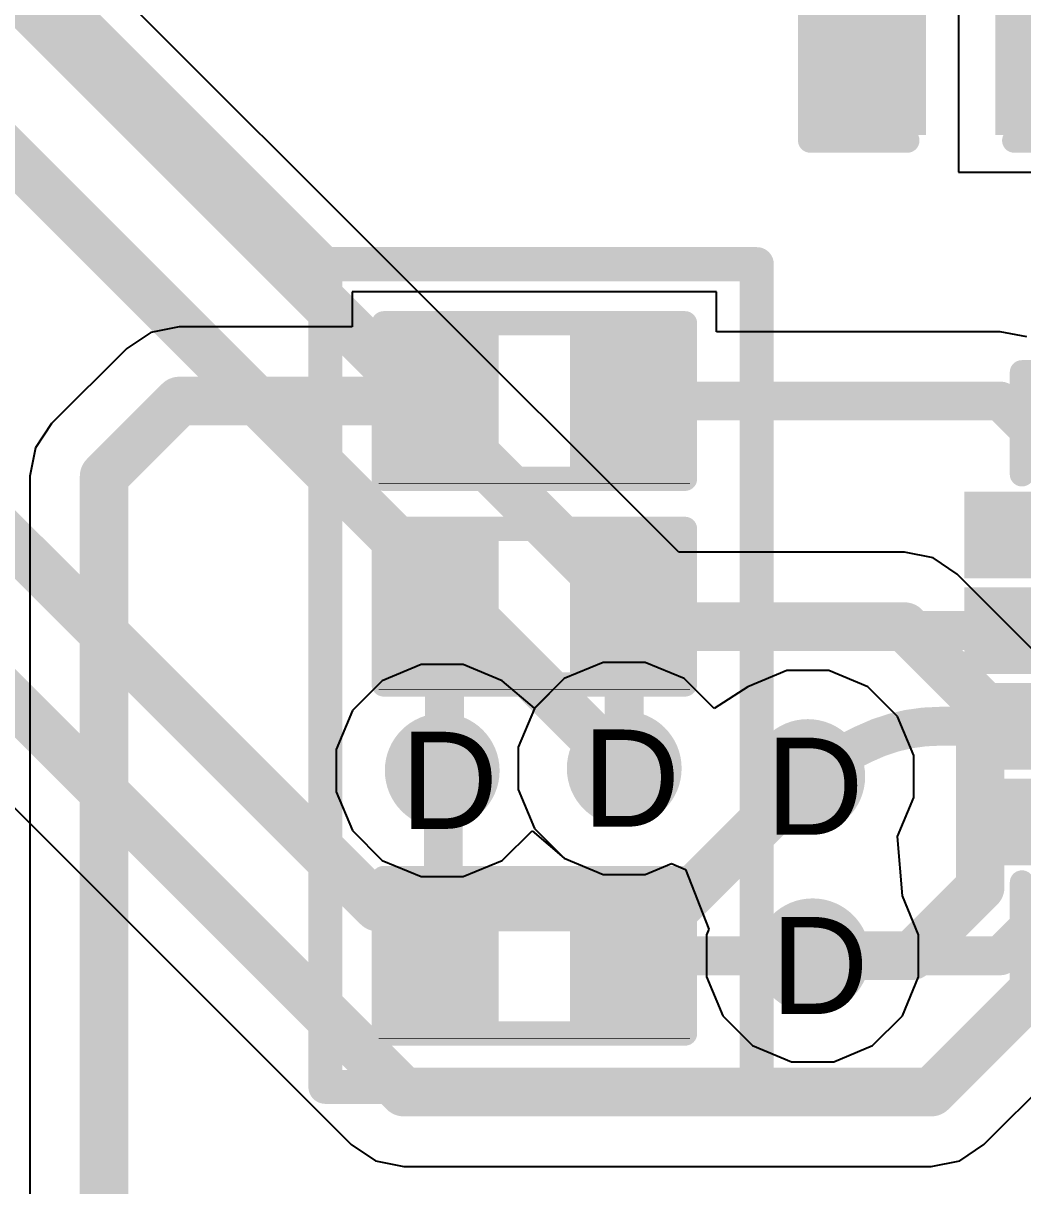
# Model space of a CAD drawing. Header units: inches. Extents: x -11 to 5428, y 0 to 5423.
# Drawn here: x 105.26 to 110.48, y 20.82 to 26.9 of the extents above; entities that cross this region are included whole.
import ezdxf

# ---------------------------------------------------------------- set-up
doc = ezdxf.new("R2010")
doc.units = ezdxf.units.IN
for name, color, linetype in [('Bottom Layer', 5, 'Continuous'), ('Drill Drawing', 1, 'Continuous'), ('GND', 16, 'Continuous'), ('PWR', 76, 'Continuous'), ('Top Layer', 1, 'Continuous'), ('Top Overlay', 2, 'Continuous'), ('Top Paste', 8, 'Continuous'), ('Top Solder', 216, 'Continuous'), ('Via Holes', 16, 'Continuous')]:
    doc.layers.add(name, color=color, linetype=linetype)
doc.styles.add('Arial', font='', dxfattribs={"height": 0.2})
doc.styles.get('Arial').set_extended_font_data('Arial')

# ---------------------------------------------------------------- blocks, each defined once
blk = doc.blocks.new('16_QFN__3_3___545')
at = {"layer": 'Top Layer'}
for points in [[(-0.875, 1.8), (-0.625, 1.8), (-0.625, 1.1), (-0.875, 1.1)], [(-0.375, 1.8), (-0.125, 1.8), (-0.125, 1.1), (-0.375, 1.1)], [(0.125, 1.8), (0.375, 1.8), (0.375, 1.1), (0.125, 1.1)], [(0.625, 1.8), (0.875, 1.8), (0.875, 1.1), (0.625, 1.1)], [(-1.1, 0.875), (-1.1, 0.625), (-1.8, 0.625), (-1.8, 0.875)], [(1.8, 0.875), (1.8, 0.625), (1.1, 0.625), (1.1, 0.875)], [(-0.85, 0.85), (0.85, 0.85), (0.85, -0.85), (-0.85, -0.85)], [(-1.1, 0.375), (-1.1, 0.125), (-1.8, 0.125), (-1.8, 0.375)], [(1.8, 0.375), (1.8, 0.125), (1.1, 0.125), (1.1, 0.375)], [(-1.1, -0.125), (-1.1, -0.375), (-1.8, -0.375), (-1.8, -0.125)], [(1.8, -0.125), (1.8, -0.375), (1.1, -0.375), (1.1, -0.125)], [(-1.1, -0.625), (-1.1, -0.875), (-1.8, -0.875), (-1.8, -0.625)], [(1.8, -0.625), (1.8, -0.875), (1.1, -0.875), (1.1, -0.625)], [(-0.875, -1.1), (-0.625, -1.1), (-0.625, -1.8), (-0.875, -1.8)], [(-0.375, -1.1), (-0.125, -1.1), (-0.125, -1.8), (-0.375, -1.8)], [(0.125, -1.1), (0.375, -1.1), (0.375, -1.8), (0.125, -1.8)], [(0.625, -1.1), (0.875, -1.1), (0.875, -1.8), (0.625, -1.8)]]:
    blk.add_hatch(color=1, dxfattribs=at).paths.add_polyline_path(points)
at = {"layer": 'Top Paste'}
for points in [[(-0.875, 1.8), (-0.625, 1.8), (-0.625, 1.1), (-0.875, 1.1)], [(-0.375, 1.8), (-0.125, 1.8), (-0.125, 1.1), (-0.375, 1.1)], [(0.125, 1.8), (0.375, 1.8), (0.375, 1.1), (0.125, 1.1)], [(0.625, 1.8), (0.875, 1.8), (0.875, 1.1), (0.625, 1.1)], [(-1.1, 0.875), (-1.1, 0.625), (-1.8, 0.625), (-1.8, 0.875)], [(1.8, 0.875), (1.8, 0.625), (1.1, 0.625), (1.1, 0.875)], [(-0.85, 0.85), (0.85, 0.85), (0.85, -0.85), (-0.85, -0.85)], [(-1.1, 0.375), (-1.1, 0.125), (-1.8, 0.125), (-1.8, 0.375)], [(1.8, 0.375), (1.8, 0.125), (1.1, 0.125), (1.1, 0.375)], [(-1.1, -0.125), (-1.1, -0.375), (-1.8, -0.375), (-1.8, -0.125)], [(1.8, -0.125), (1.8, -0.375), (1.1, -0.375), (1.1, -0.125)], [(-1.1, -0.625), (-1.1, -0.875), (-1.8, -0.875), (-1.8, -0.625)], [(1.8, -0.625), (1.8, -0.875), (1.1, -0.875), (1.1, -0.625)], [(-0.875, -1.1), (-0.625, -1.1), (-0.625, -1.8), (-0.875, -1.8)], [(-0.375, -1.1), (-0.125, -1.1), (-0.125, -1.8), (-0.375, -1.8)], [(0.125, -1.1), (0.375, -1.1), (0.375, -1.8), (0.125, -1.8)], [(0.625, -1.1), (0.875, -1.1), (0.875, -1.8), (0.625, -1.8)]]:
    blk.add_hatch(color=8, dxfattribs=at).paths.add_polyline_path(points)
at = {"layer": 'Top Solder'}
for points in [[(-0.9766, 1.9016), (-0.5234, 1.9016), (-0.5234, 0.9984), (-0.9766, 0.9984)], [(-0.4766, 1.9016), (-0.0234, 1.9016), (-0.0234, 0.9984), (-0.4766, 0.9984)], [(0.0234, 1.9016), (0.4766, 1.9016), (0.4766, 0.9984), (0.0234, 0.9984)], [(0.5234, 1.9016), (0.9766, 1.9016), (0.9766, 0.9984), (0.5234, 0.9984)], [(-0.9984, 0.9766), (-0.9984, 0.5234), (-1.9016, 0.5234), (-1.9016, 0.9766)], [(1.9016, 0.9766), (1.9016, 0.5234), (0.9984, 0.5234), (0.9984, 0.9766)], [(-0.9516, 0.9516), (0.9516, 0.9516), (0.9516, -0.9516), (-0.9516, -0.9516)], [(-0.9984, 0.4766), (-0.9984, 0.0234), (-1.9016, 0.0234), (-1.9016, 0.4766)], [(1.9016, 0.4766), (1.9016, 0.0234), (0.9984, 0.0234), (0.9984, 0.4766)], [(-0.9984, -0.0234), (-0.9984, -0.4766), (-1.9016, -0.4766), (-1.9016, -0.0234)], [(1.9016, -0.0234), (1.9016, -0.4766), (0.9984, -0.4766), (0.9984, -0.0234)], [(-0.9984, -0.5234), (-0.9984, -0.9766), (-1.9016, -0.9766), (-1.9016, -0.5234)], [(1.9016, -0.5234), (1.9016, -0.9766), (0.9984, -0.9766), (0.9984, -0.5234)], [(-0.9766, -0.9984), (-0.5234, -0.9984), (-0.5234, -1.9016), (-0.9766, -1.9016)], [(-0.4766, -0.9984), (-0.0234, -0.9984), (-0.0234, -1.9016), (-0.4766, -1.9016)], [(0.0234, -0.9984), (0.4766, -0.9984), (0.4766, -1.9016), (0.0234, -1.9016)], [(0.5234, -0.9984), (0.9766, -0.9984), (0.9766, -1.9016), (0.5234, -1.9016)]]:
    blk.add_hatch(color=216, dxfattribs=at).paths.add_polyline_path(points)
at = {"layer": 'Top Overlay'}
for points in [[(-1.6002, 1.0668, 0.127, 0.127, 0), (-1.6002, 1.6002, 0.127, 0.127, 0)], [(-1.0668, 1.6002, 0.127, 0.127, 0), (-1.6002, 1.6002, 0.127, 0.127, 0)], [(1.6002, 1.6002, 0.127, 0.127, 0), (1.0668, 1.6002, 0.127, 0.127, 0)], [(1.6002, 1.0668, 0.127, 0.127, 0), (1.6002, 1.6002, 0.127, 0.127, 0)], [(-1.9558, 0.762, 0.127, 0.127, 0), (-2.0828, 0.889, 0.127, 0.127, 0)], [(-2.0828, 0.635, 0.127, 0.127, 0), (-2.0828, 0.889, 0.127, 0.127, 0)], [(-2.0828, 0.635, 0.127, 0.127, 0), (-1.9558, 0.762, 0.127, 0.127, 0)], [(-1.6002, -1.6002, 0.127, 0.127, 0), (-1.6002, -1.0668, 0.127, 0.127, 0)], [(1.6002, -1.6002, 0.127, 0.127, 0), (1.6002, -1.0668, 0.127, 0.127, 0)], [(-1.0668, -1.6002, 0.127, 0.127, 0), (-1.6002, -1.6002, 0.127, 0.127, 0)], [(1.6002, -1.6002, 0.127, 0.127, 0), (1.0668, -1.6002, 0.127, 0.127, 0)]]:
    blk.add_lwpolyline(points, format="xyseb", dxfattribs=at)
for points in [[(-1.632, 1.6002, 0.0635, 0.0635, 1), (-1.5685, 1.6002, 0.0635, 0.0635, 1)], [(-1.632, 1.6002, 0.0635, 0.0635, 1), (-1.5685, 1.6002, 0.0635, 0.0635, 1)], [(-1.0986, 1.6002, 0.0635, 0.0635, 1), (-1.0351, 1.6002, 0.0635, 0.0635, 1)], [(1.035, 1.6002, 0.0635, 0.0635, 1), (1.0985, 1.6002, 0.0635, 0.0635, 1)], [(1.5684, 1.6002, 0.0635, 0.0635, 1), (1.6319, 1.6002, 0.0635, 0.0635, 1)], [(1.5684, 1.6002, 0.0635, 0.0635, 1), (1.6319, 1.6002, 0.0635, 0.0635, 1)], [(-1.632, 1.0668, 0.0635, 0.0635, 1), (-1.5685, 1.0668, 0.0635, 0.0635, 1)], [(1.5684, 1.0668, 0.0635, 0.0635, 1), (1.6319, 1.0668, 0.0635, 0.0635, 1)], [(-2.1146, 0.889, 0.0635, 0.0635, 1), (-2.0511, 0.889, 0.0635, 0.0635, 1)], [(-2.1146, 0.889, 0.0635, 0.0635, 1), (-2.0511, 0.889, 0.0635, 0.0635, 1)], [(-1.9876, 0.762, 0.0635, 0.0635, 1), (-1.9241, 0.762, 0.0635, 0.0635, 1)], [(-1.9876, 0.762, 0.0635, 0.0635, 1), (-1.9241, 0.762, 0.0635, 0.0635, 1)], [(-2.1146, 0.635, 0.0635, 0.0635, 1), (-2.0511, 0.635, 0.0635, 0.0635, 1)], [(-2.1146, 0.635, 0.0635, 0.0635, 1), (-2.0511, 0.635, 0.0635, 0.0635, 1)], [(-1.632, -1.0668, 0.0635, 0.0635, 1), (-1.5685, -1.0668, 0.0635, 0.0635, 1)], [(1.5684, -1.0668, 0.0635, 0.0635, 1), (1.6319, -1.0668, 0.0635, 0.0635, 1)], [(-1.632, -1.6002, 0.0635, 0.0635, 1), (-1.5685, -1.6002, 0.0635, 0.0635, 1)], [(-1.632, -1.6002, 0.0635, 0.0635, 1), (-1.5685, -1.6002, 0.0635, 0.0635, 1)], [(-1.0986, -1.6002, 0.0635, 0.0635, 1), (-1.0351, -1.6002, 0.0635, 0.0635, 1)], [(1.035, -1.6002, 0.0635, 0.0635, 1), (1.0985, -1.6002, 0.0635, 0.0635, 1)], [(1.5684, -1.6002, 0.0635, 0.0635, 1), (1.6319, -1.6002, 0.0635, 0.0635, 1)], [(1.5684, -1.6002, 0.0635, 0.0635, 1), (1.6319, -1.6002, 0.0635, 0.0635, 1)]]:
    blk.add_lwpolyline(points, format="xyseb", close=True, dxfattribs=at)
blk = doc.blocks.new('R___0402_551')
at = {"layer": 'Top Layer'}
for points in [[(-0.6985, -0.3175), (-0.6985, 0.3175), (-0.2413, 0.3175), (-0.2413, -0.3175)], [(0.2413, -0.3175), (0.2413, 0.3175), (0.6985, 0.3175), (0.6985, -0.3175)]]:
    blk.add_hatch(color=1, dxfattribs=at).paths.add_polyline_path(points)
at = {"layer": 'Top Paste'}
for points in [[(-0.6985, -0.3175), (-0.6985, 0.3175), (-0.2413, 0.3175), (-0.2413, -0.3175)], [(0.2413, -0.3175), (0.2413, 0.3175), (0.6985, 0.3175), (0.6985, -0.3175)]]:
    blk.add_hatch(color=8, dxfattribs=at).paths.add_polyline_path(points)
at = {"layer": 'Top Solder'}
for points in [[(-0.7535, -0.3725), (-0.7535, 0.3725), (-0.1863, 0.3725), (-0.1863, -0.3725)], [(0.1863, -0.3725), (0.1863, 0.3725), (0.7535, 0.3725), (0.7535, -0.3725)]]:
    blk.add_hatch(color=216, dxfattribs=at).paths.add_polyline_path(points)
at = {"layer": 'Top Overlay'}
for points in [[(-0.7874, -0.4064, 0.127, 0.127, 0), (-0.7874, 0.4064, 0.127, 0.127, 0)], [(-0.7874, 0.4064, 0.127, 0.127, 0), (0.7874, 0.4064, 0.127, 0.127, 0)], [(0.7874, -0.4064, 0.127, 0.127, 0), (0.7874, 0.4064, 0.127, 0.127, 0)], [(-0.7874, -0.4064, 0.127, 0.127, 0), (0.7874, -0.4064, 0.127, 0.127, 0)], [(-0.8128, -0.4318, 0.00323, 0.00323, 0), (0.8128, -0.4318, 0.00323, 0.00323, 0)]]:
    blk.add_lwpolyline(points, format="xyseb", dxfattribs=at)
for points in [[(-0.8191, 0.4064, 0.0635, 0.0635, 1), (-0.7556, 0.4064, 0.0635, 0.0635, 1)], [(-0.8191, 0.4064, 0.0635, 0.0635, 1), (-0.7556, 0.4064, 0.0635, 0.0635, 1)], [(0.7557, 0.4064, 0.0635, 0.0635, 1), (0.8192, 0.4064, 0.0635, 0.0635, 1)], [(0.7557, 0.4064, 0.0635, 0.0635, 1), (0.8192, 0.4064, 0.0635, 0.0635, 1)], [(-0.8191, -0.4064, 0.0635, 0.0635, 1), (-0.7556, -0.4064, 0.0635, 0.0635, 1)], [(-0.8191, -0.4064, 0.0635, 0.0635, 1), (-0.7556, -0.4064, 0.0635, 0.0635, 1)], [(0.7557, -0.4064, 0.0635, 0.0635, 1), (0.8192, -0.4064, 0.0635, 0.0635, 1)], [(0.7557, -0.4064, 0.0635, 0.0635, 1), (0.8192, -0.4064, 0.0635, 0.0635, 1)], [(-0.8136, -0.4318, 0.00161, 0.00161, 1), (-0.812, -0.4318, 0.00161, 0.00161, 1)], [(0.812, -0.4318, 0.00161, 0.00161, 1), (0.8136, -0.4318, 0.00161, 0.00161, 1)]]:
    blk.add_lwpolyline(points, format="xyseb", close=True, dxfattribs=at)
blk = doc.blocks.new('R___0402_552')
at = {"layer": 'Top Layer'}
for points in [[(-0.6985, -0.3175), (-0.6985, 0.3175), (-0.2413, 0.3175), (-0.2413, -0.3175)], [(0.2413, -0.3175), (0.2413, 0.3175), (0.6985, 0.3175), (0.6985, -0.3175)]]:
    blk.add_hatch(color=1, dxfattribs=at).paths.add_polyline_path(points)
at = {"layer": 'Top Paste'}
for points in [[(-0.6985, -0.3175), (-0.6985, 0.3175), (-0.2413, 0.3175), (-0.2413, -0.3175)], [(0.2413, -0.3175), (0.2413, 0.3175), (0.6985, 0.3175), (0.6985, -0.3175)]]:
    blk.add_hatch(color=8, dxfattribs=at).paths.add_polyline_path(points)
at = {"layer": 'Top Solder'}
for points in [[(-0.7535, -0.3725), (-0.7535, 0.3725), (-0.1863, 0.3725), (-0.1863, -0.3725)], [(0.1863, -0.3725), (0.1863, 0.3725), (0.7535, 0.3725), (0.7535, -0.3725)]]:
    blk.add_hatch(color=216, dxfattribs=at).paths.add_polyline_path(points)
at = {"layer": 'Top Overlay'}
for points in [[(-0.7874, -0.4064, 0.127, 0.127, 0), (-0.7874, 0.4064, 0.127, 0.127, 0)], [(-0.7874, 0.4064, 0.127, 0.127, 0), (0.7874, 0.4064, 0.127, 0.127, 0)], [(0.7874, -0.4064, 0.127, 0.127, 0), (0.7874, 0.4064, 0.127, 0.127, 0)], [(-0.7874, -0.4064, 0.127, 0.127, 0), (0.7874, -0.4064, 0.127, 0.127, 0)], [(-0.8128, -0.4318, 0.00323, 0.00323, 0), (0.8128, -0.4318, 0.00323, 0.00323, 0)]]:
    blk.add_lwpolyline(points, format="xyseb", dxfattribs=at)
for points in [[(-0.8191, 0.4064, 0.0635, 0.0635, 1), (-0.7556, 0.4064, 0.0635, 0.0635, 1)], [(-0.8191, 0.4064, 0.0635, 0.0635, 1), (-0.7556, 0.4064, 0.0635, 0.0635, 1)], [(0.7557, 0.4064, 0.0635, 0.0635, 1), (0.8192, 0.4064, 0.0635, 0.0635, 1)], [(0.7557, 0.4064, 0.0635, 0.0635, 1), (0.8192, 0.4064, 0.0635, 0.0635, 1)], [(-0.8191, -0.4064, 0.0635, 0.0635, 1), (-0.7556, -0.4064, 0.0635, 0.0635, 1)], [(-0.8191, -0.4064, 0.0635, 0.0635, 1), (-0.7556, -0.4064, 0.0635, 0.0635, 1)], [(0.7557, -0.4064, 0.0635, 0.0635, 1), (0.8192, -0.4064, 0.0635, 0.0635, 1)], [(0.7557, -0.4064, 0.0635, 0.0635, 1), (0.8192, -0.4064, 0.0635, 0.0635, 1)], [(-0.8136, -0.4318, 0.00161, 0.00161, 1), (-0.812, -0.4318, 0.00161, 0.00161, 1)], [(0.812, -0.4318, 0.00161, 0.00161, 1), (0.8136, -0.4318, 0.00161, 0.00161, 1)]]:
    blk.add_lwpolyline(points, format="xyseb", close=True, dxfattribs=at)
blk = doc.blocks.new('R___0402_553')
at = {"layer": 'Top Layer'}
for points in [[(-0.6985, -0.3175), (-0.6985, 0.3175), (-0.2413, 0.3175), (-0.2413, -0.3175)], [(0.2413, -0.3175), (0.2413, 0.3175), (0.6985, 0.3175), (0.6985, -0.3175)]]:
    blk.add_hatch(color=1, dxfattribs=at).paths.add_polyline_path(points)
at = {"layer": 'Top Paste'}
for points in [[(-0.6985, -0.3175), (-0.6985, 0.3175), (-0.2413, 0.3175), (-0.2413, -0.3175)], [(0.2413, -0.3175), (0.2413, 0.3175), (0.6985, 0.3175), (0.6985, -0.3175)]]:
    blk.add_hatch(color=8, dxfattribs=at).paths.add_polyline_path(points)
at = {"layer": 'Top Solder'}
for points in [[(-0.7535, -0.3725), (-0.7535, 0.3725), (-0.1863, 0.3725), (-0.1863, -0.3725)], [(0.1863, -0.3725), (0.1863, 0.3725), (0.7535, 0.3725), (0.7535, -0.3725)]]:
    blk.add_hatch(color=216, dxfattribs=at).paths.add_polyline_path(points)
at = {"layer": 'Top Overlay'}
for points in [[(-0.7874, -0.4064, 0.127, 0.127, 0), (-0.7874, 0.4064, 0.127, 0.127, 0)], [(-0.7874, 0.4064, 0.127, 0.127, 0), (0.7874, 0.4064, 0.127, 0.127, 0)], [(0.7874, -0.4064, 0.127, 0.127, 0), (0.7874, 0.4064, 0.127, 0.127, 0)], [(-0.7874, -0.4064, 0.127, 0.127, 0), (0.7874, -0.4064, 0.127, 0.127, 0)], [(-0.8128, -0.4318, 0.00323, 0.00323, 0), (0.8128, -0.4318, 0.00323, 0.00323, 0)]]:
    blk.add_lwpolyline(points, format="xyseb", dxfattribs=at)
for points in [[(-0.8191, 0.4064, 0.0635, 0.0635, 1), (-0.7556, 0.4064, 0.0635, 0.0635, 1)], [(-0.8191, 0.4064, 0.0635, 0.0635, 1), (-0.7556, 0.4064, 0.0635, 0.0635, 1)], [(0.7557, 0.4064, 0.0635, 0.0635, 1), (0.8192, 0.4064, 0.0635, 0.0635, 1)], [(0.7557, 0.4064, 0.0635, 0.0635, 1), (0.8192, 0.4064, 0.0635, 0.0635, 1)], [(-0.8191, -0.4064, 0.0635, 0.0635, 1), (-0.7556, -0.4064, 0.0635, 0.0635, 1)], [(-0.8191, -0.4064, 0.0635, 0.0635, 1), (-0.7556, -0.4064, 0.0635, 0.0635, 1)], [(0.7557, -0.4064, 0.0635, 0.0635, 1), (0.8192, -0.4064, 0.0635, 0.0635, 1)], [(0.7557, -0.4064, 0.0635, 0.0635, 1), (0.8192, -0.4064, 0.0635, 0.0635, 1)], [(-0.8136, -0.4318, 0.00161, 0.00161, 1), (-0.812, -0.4318, 0.00161, 0.00161, 1)], [(0.812, -0.4318, 0.00161, 0.00161, 1), (0.8136, -0.4318, 0.00161, 0.00161, 1)]]:
    blk.add_lwpolyline(points, format="xyseb", close=True, dxfattribs=at)
blk = doc.blocks.new('C___0402_560')
at = {"layer": 'Top Layer'}
for points in [[(-0.6985, -0.3175), (-0.6985, 0.3175), (-0.2413, 0.3175), (-0.2413, -0.3175)], [(0.2413, -0.3175), (0.2413, 0.3175), (0.6985, 0.3175), (0.6985, -0.3175)]]:
    blk.add_hatch(color=1, dxfattribs=at).paths.add_polyline_path(points)
at = {"layer": 'Top Paste'}
for points in [[(-0.6985, -0.3175), (-0.6985, 0.3175), (-0.2413, 0.3175), (-0.2413, -0.3175)], [(0.2413, -0.3175), (0.2413, 0.3175), (0.6985, 0.3175), (0.6985, -0.3175)]]:
    blk.add_hatch(color=8, dxfattribs=at).paths.add_polyline_path(points)
at = {"layer": 'Top Solder'}
for points in [[(-0.7585, -0.3775), (-0.7585, 0.3775), (-0.1813, 0.3775), (-0.1813, -0.3775)], [(0.1813, -0.3775), (0.1813, 0.3775), (0.7585, 0.3775), (0.7585, -0.3775)]]:
    blk.add_hatch(color=216, dxfattribs=at).paths.add_polyline_path(points)
at = {"layer": 'Top Overlay'}
for points in [[(-0.7874, 0.4064, 0.127, 0.127, 0), (-0.7874, -0.4064, 0.127, 0.127, 0)], [(-0.2794, 0.4064, 0.127, 0.127, 0), (-0.7874, 0.4064, 0.127, 0.127, 0)], [(0.7874, 0.4064, 0.127, 0.127, 0), (0.2794, 0.4064, 0.127, 0.127, 0)], [(0.7874, 0.4064, 0.127, 0.127, 0), (0.7874, -0.4064, 0.127, 0.127, 0)], [(-0.2794, -0.4064, 0.127, 0.127, 0), (-0.7874, -0.4064, 0.127, 0.127, 0)], [(0.7874, -0.4064, 0.127, 0.127, 0), (0.2794, -0.4064, 0.127, 0.127, 0)]]:
    blk.add_lwpolyline(points, format="xyseb", dxfattribs=at)
for points in [[(-0.8192, 0.4064, 0.0635, 0.0635, 1), (-0.7557, 0.4064, 0.0635, 0.0635, 1)], [(-0.8192, 0.4064, 0.0635, 0.0635, 1), (-0.7557, 0.4064, 0.0635, 0.0635, 1)], [(-0.3112, 0.4064, 0.0635, 0.0635, 1), (-0.2477, 0.4064, 0.0635, 0.0635, 1)], [(0.2476, 0.4064, 0.0635, 0.0635, 1), (0.3111, 0.4064, 0.0635, 0.0635, 1)], [(0.7556, 0.4064, 0.0635, 0.0635, 1), (0.8191, 0.4064, 0.0635, 0.0635, 1)], [(0.7556, 0.4064, 0.0635, 0.0635, 1), (0.8191, 0.4064, 0.0635, 0.0635, 1)], [(-0.8192, -0.4064, 0.0635, 0.0635, 1), (-0.7557, -0.4064, 0.0635, 0.0635, 1)], [(-0.8192, -0.4064, 0.0635, 0.0635, 1), (-0.7557, -0.4064, 0.0635, 0.0635, 1)], [(-0.3112, -0.4064, 0.0635, 0.0635, 1), (-0.2477, -0.4064, 0.0635, 0.0635, 1)], [(0.2476, -0.4064, 0.0635, 0.0635, 1), (0.3111, -0.4064, 0.0635, 0.0635, 1)], [(0.7556, -0.4064, 0.0635, 0.0635, 1), (0.8191, -0.4064, 0.0635, 0.0635, 1)], [(0.7556, -0.4064, 0.0635, 0.0635, 1), (0.8191, -0.4064, 0.0635, 0.0635, 1)]]:
    blk.add_lwpolyline(points, format="xyseb", close=True, dxfattribs=at)

msp = doc.modelspace()

# ---------------------------------------------------------------- hatches: boundary and pattern name
at = {"layer": 'Bottom Layer'}
h = msp.add_hatch(color=5, dxfattribs=at)
edge = h.paths.add_edge_path()
edge.add_arc((107.4487, 22.9893), 0.3, 0, 360)
h = msp.add_hatch(color=5, dxfattribs=at)
edge = h.paths.add_edge_path()
edge.add_arc((108.4001, 23.0009), 0.3, 0, 360)
h = msp.add_hatch(color=5, dxfattribs=at)
edge = h.paths.add_edge_path()
edge.add_arc((109.3593, 22.9584), 0.3, 0, 360)
h = msp.add_hatch(color=5, dxfattribs=at)
edge = h.paths.add_edge_path()
edge.add_arc((109.3847, 22.0212), 0.3, 0, 360)
at = {"layer": 'GND'}
h = msp.add_hatch(color=16, dxfattribs=at)
edge = h.paths.add_edge_path()
edge.add_arc((107.4487, 22.9893), 0.3, 0, 360)
h = msp.add_hatch(color=16, dxfattribs=at)
edge = h.paths.add_edge_path()
edge.add_arc((108.4001, 23.0009), 0.3, 0, 360)
h = msp.add_hatch(color=16, dxfattribs=at)
edge = h.paths.add_edge_path()
edge.add_arc((109.3593, 22.9584), 0.3, 0, 360)
h = msp.add_hatch(color=16, dxfattribs=at)
edge = h.paths.add_edge_path()
edge.add_arc((109.3847, 22.0212), 0.3, 0, 360)
at = {"layer": 'PWR'}
h = msp.add_hatch(color=76, dxfattribs=at)
edge = h.paths.add_edge_path()
edge.add_arc((107.4487, 22.9893), 0.3, 0, 360)
h = msp.add_hatch(color=76, dxfattribs=at)
edge = h.paths.add_edge_path()
edge.add_arc((108.4001, 23.0009), 0.3, 0, 360)
h = msp.add_hatch(color=76, dxfattribs=at)
edge = h.paths.add_edge_path()
edge.add_arc((109.3593, 22.9584), 0.3, 0, 360)
h = msp.add_hatch(color=76, dxfattribs=at)
edge = h.paths.add_edge_path()
edge.add_arc((109.3847, 22.0212), 0.3, 0, 360)
at = {"layer": 'Top Layer'}
h = msp.add_hatch(color=1, dxfattribs=at)
edge = h.paths.add_edge_path()
edge.add_arc((107.4487, 22.9893), 0.3, 0, 360)
h = msp.add_hatch(color=1, dxfattribs=at)
edge = h.paths.add_edge_path()
edge.add_arc((108.4001, 23.0009), 0.3, 0, 360)
h = msp.add_hatch(color=1, dxfattribs=at)
edge = h.paths.add_edge_path()
edge.add_arc((109.3593, 22.9584), 0.3, 0, 360)
h = msp.add_hatch(color=1, dxfattribs=at)
edge = h.paths.add_edge_path()
edge.add_arc((109.3847, 22.0212), 0.3, 0, 360)
at = {"layer": 'Via Holes'}
h = msp.add_hatch(color=7, dxfattribs=at)
edge = h.paths.add_edge_path()
edge.add_arc((107.4487, 22.9893), 0.15, 0, 360)
h = msp.add_hatch(color=7, dxfattribs=at)
edge = h.paths.add_edge_path()
edge.add_arc((108.4001, 23.0009), 0.15, 0, 360)
h = msp.add_hatch(color=7, dxfattribs=at)
edge = h.paths.add_edge_path()
edge.add_arc((109.3593, 22.9584), 0.15, 0, 360)
h = msp.add_hatch(color=7, dxfattribs=at)
edge = h.paths.add_edge_path()
edge.add_arc((109.3847, 22.0212), 0.15, 0, 360)

# ---------------------------------------------------------------- linework, layer by layer
at = {"layer": 'Bottom Layer'}
for p, q in [((108.6847, 24.1303), (103.6709, 29.1442)), ((101.2536, 26.7538), (106.9735, 21.034)), ((109.8654, 24.1303), (108.6847, 24.1303)), ((110.0141, 24.1008), (109.8654, 24.1303)), ((110.1401, 24.0166), (110.0141, 24.1008)), ((110.5353, 23.6214), (110.1401, 24.0166)), ((110.2795, 21.034), (111.0872, 21.8417)), ((106.9735, 21.034), (107.0995, 20.9497)), ((110.1534, 20.9497), (110.2795, 21.034)), ((107.0995, 20.9497), (107.2482, 20.9202)), ((107.2482, 20.9202), (110.0048, 20.9202)), ((110.0048, 20.9202), (110.1534, 20.9497))]:
    msp.add_line(p, q, dxfattribs=at)
for points in [[(103.2824, 28.9833, 0.254, 0.254, 0), (108.5238, 23.7419, 0.254, 0.254, 0)], [(102.6957, 28.7053, 0.254, 0.254, 0), (108.4001, 23.0009, 0.254, 0.254, 0)], [(102.114, 27.2736, 0.254, 0.254, 0), (107.1118, 22.2758, 0.254, 0.254, 0)], [(101.5283, 27.0285, 0.254, 0.254, 0), (107.2482, 21.3086, 0.254, 0.254, 0)], [(108.5238, 23.7419, 0.254, 0.254, 0), (109.8654, 23.7419, 0.254, 0.254, 0)], [(109.8654, 23.7419, 0.254, 0.254, 0), (110.2606, 23.3467, 0.254, 0.254, 0)], [(110.2606, 22.3791, 0.254, 0.254, 0), (110.2606, 23.3467, 0.254, 0.254, 0)], [(108.6762, 22.2758, 0.254, 0.254, 0), (109.3373, 22.9369, 0.254, 0.254, 0)], [(109.3373, 22.9369, 0.254, 0.254, 0), (109.3373, 22.9584, 0.254, 0.254, 0)], [(109.3373, 22.9584, 0.254, 0.254, 0), (109.3593, 22.9584, 0.254, 0.254, 0)], [(109.9027, 22.0212, 0.254, 0.254, 0), (110.2606, 22.3791, 0.254, 0.254, 0)], [(107.1118, 22.2758, 0.254, 0.254, 0), (108.6762, 22.2758, 0.254, 0.254, 0)], [(110.0048, 21.3086, 0.254, 0.254, 0), (110.9263, 22.2302, 0.254, 0.254, 0)], [(109.3847, 22.0212, 0.254, 0.254, 0), (109.9027, 22.0212, 0.254, 0.254, 0)], [(107.2482, 21.3086, 0.254, 0.254, 0), (110.0048, 21.3086, 0.254, 0.254, 0)]]:
    msp.add_lwpolyline(points, format="xyseb", dxfattribs=at)
for points in [[(108.4603, 23.7419, 0.127, 0.127, 1), (108.5873, 23.7419, 0.127, 0.127, 1)], [(108.4603, 23.7419, 0.127, 0.127, 1), (108.5873, 23.7419, 0.127, 0.127, 1)], [(109.8019, 23.7419, 0.127, 0.127, 1), (109.9289, 23.7419, 0.127, 0.127, 1)], [(109.8019, 23.7419, 0.127, 0.127, 1), (109.9289, 23.7419, 0.127, 0.127, 1)], [(110.1971, 23.3467, 0.127, 0.127, 1), (110.3241, 23.3467, 0.127, 0.127, 1)], [(110.1971, 23.3467, 0.127, 0.127, 1), (110.3241, 23.3467, 0.127, 0.127, 1)], [(108.3366, 23.0009, 0.127, 0.127, 1), (108.4636, 23.0009, 0.127, 0.127, 1)], [(109.2738, 22.9584, 0.127, 0.127, 1), (109.4008, 22.9584, 0.127, 0.127, 1)], [(109.2738, 22.9584, 0.127, 0.127, 1), (109.4008, 22.9584, 0.127, 0.127, 1)], [(109.2738, 22.9369, 0.127, 0.127, 1), (109.4008, 22.9369, 0.127, 0.127, 1)], [(109.2738, 22.9369, 0.127, 0.127, 1), (109.4008, 22.9369, 0.127, 0.127, 1)], [(109.2958, 22.9584, 0.127, 0.127, 1), (109.4228, 22.9584, 0.127, 0.127, 1)], [(110.1971, 22.3791, 0.127, 0.127, 1), (110.3241, 22.3791, 0.127, 0.127, 1)], [(110.1971, 22.3791, 0.127, 0.127, 1), (110.3241, 22.3791, 0.127, 0.127, 1)], [(107.0483, 22.2758, 0.127, 0.127, 1), (107.1753, 22.2758, 0.127, 0.127, 1)], [(107.0483, 22.2758, 0.127, 0.127, 1), (107.1753, 22.2758, 0.127, 0.127, 1)], [(108.6127, 22.2758, 0.127, 0.127, 1), (108.7397, 22.2758, 0.127, 0.127, 1)], [(108.6127, 22.2758, 0.127, 0.127, 1), (108.7397, 22.2758, 0.127, 0.127, 1)], [(109.3212, 22.0212, 0.127, 0.127, 1), (109.4482, 22.0212, 0.127, 0.127, 1)], [(109.8392, 22.0212, 0.127, 0.127, 1), (109.9662, 22.0212, 0.127, 0.127, 1)], [(109.8392, 22.0212, 0.127, 0.127, 1), (109.9662, 22.0212, 0.127, 0.127, 1)], [(107.1847, 21.3086, 0.127, 0.127, 1), (107.3117, 21.3086, 0.127, 0.127, 1)], [(107.1847, 21.3086, 0.127, 0.127, 1), (107.3117, 21.3086, 0.127, 0.127, 1)], [(109.9413, 21.3086, 0.127, 0.127, 1), (110.0683, 21.3086, 0.127, 0.127, 1)], [(109.9413, 21.3086, 0.127, 0.127, 1), (110.0683, 21.3086, 0.127, 0.127, 1)]]:
    msp.add_lwpolyline(points, format="xyseb", close=True, dxfattribs=at)
at = {"layer": 'GND'}
for p, q in [((107.3385, 23.5433), (107.1348, 23.4589)), ((107.5589, 23.5433), (107.3385, 23.5433)), ((107.7625, 23.4589), (107.5589, 23.5433)), ((108.2899, 23.5549), (108.0863, 23.4706)), ((108.5103, 23.5549), (108.2899, 23.5549)), ((108.7139, 23.4706), (108.5103, 23.5549)), ((107.1348, 23.4589), (106.979, 23.3031)), ((107.9302, 23.3149), (107.7625, 23.4589)), ((108.0845, 23.4688), (107.9302, 23.3149)), ((108.0863, 23.4706), (108.0845, 23.4688)), ((108.8698, 23.3147), (108.7139, 23.4706)), ((109.2491, 23.5124), (109.0455, 23.428)), ((109.4695, 23.5124), (109.2491, 23.5124)), ((109.6731, 23.428), (109.4695, 23.5124)), ((109.0455, 23.428), (108.8698, 23.3147)), ((109.8289, 23.2722), (109.6731, 23.428)), ((106.979, 23.3031), (106.8947, 23.0995)), ((109.9133, 23.0686), (109.8289, 23.2722)), ((106.8947, 23.0995), (106.8947, 22.8791)), ((109.9133, 22.8482), (109.9133, 23.0686)), ((106.8947, 22.8791), (106.979, 22.6755)), ((109.8289, 22.6446), (109.9133, 22.8482)), ((106.979, 22.6755), (107.1348, 22.5196)), ((107.7643, 22.5214), (107.9186, 22.6752)), ((107.9186, 22.6752), (108.0863, 22.5312)), ((109.8543, 22.335), (109.8289, 22.6446)), ((107.1348, 22.5196), (107.3385, 22.4353)), ((107.5589, 22.4353), (107.7625, 22.5196)), ((107.7625, 22.5196), (107.7643, 22.5214)), ((108.0863, 22.5312), (108.2899, 22.4469)), ((108.5103, 22.4469), (108.6463, 22.5033)), ((108.6463, 22.5033), (108.7209, 22.4728)), ((107.3385, 22.4353), (107.5589, 22.4353)), ((108.2899, 22.4469), (108.5103, 22.4469)), ((108.7209, 22.4728), (108.8427, 22.1605)), ((109.9387, 22.1314), (109.8543, 22.335)), ((108.8427, 22.1605), (108.8307, 22.1314)), ((108.8307, 22.1314), (108.8307, 21.911)), ((109.9387, 21.911), (109.9387, 22.1314)), ((108.8307, 21.911), (108.915, 21.7074)), ((109.8543, 21.7074), (109.9387, 21.911)), ((108.915, 21.7074), (109.0709, 21.5516)), ((109.6985, 21.5516), (109.8543, 21.7074)), ((109.0709, 21.5516), (109.2745, 21.4672)), ((109.4949, 21.4672), (109.6985, 21.5516)), ((109.2745, 21.4672), (109.4949, 21.4672))]:
    msp.add_line(p, q, dxfattribs=at)
at = {"layer": 'PWR'}
for p, q in [((108.2899, 23.5549), (108.0863, 23.4706)), ((108.5103, 23.5549), (108.2899, 23.5549)), ((108.7139, 23.4706), (108.5103, 23.5549)), ((108.0863, 23.4706), (107.9304, 23.3147)), ((108.8698, 23.3147), (108.7139, 23.4706)), ((109.2491, 23.5124), (109.0455, 23.428)), ((109.4695, 23.5124), (109.2491, 23.5124)), ((109.6731, 23.428), (109.4695, 23.5124)), ((109.0455, 23.428), (108.8698, 23.3147)), ((109.8289, 23.2722), (109.6731, 23.428)), ((107.9304, 23.3147), (107.8461, 23.1111)), ((109.9133, 23.0686), (109.8289, 23.2722)), ((107.8461, 23.1111), (107.8461, 22.8907)), ((109.9133, 22.8482), (109.9133, 23.0686)), ((107.8461, 22.8907), (107.9304, 22.6871)), ((109.8289, 22.6446), (109.9133, 22.8482)), ((107.9304, 22.6871), (108.0863, 22.5313)), ((109.8543, 22.335), (109.8289, 22.6446)), ((108.0863, 22.5313), (108.2899, 22.4469)), ((108.5103, 22.4469), (108.6463, 22.5033)), ((108.6463, 22.5033), (108.7209, 22.4728)), ((108.2899, 22.4469), (108.5103, 22.4469)), ((108.7209, 22.4728), (108.8427, 22.1605)), ((109.9387, 22.1314), (109.8543, 22.335)), ((108.8427, 22.1605), (108.8307, 22.1314)), ((108.8307, 22.1314), (108.8307, 21.911)), ((109.9387, 21.911), (109.9387, 22.1314)), ((108.8307, 21.911), (108.915, 21.7074)), ((109.8543, 21.7074), (109.9387, 21.911)), ((108.915, 21.7074), (109.0709, 21.5516)), ((109.6985, 21.5516), (109.8543, 21.7074)), ((109.0709, 21.5516), (109.2745, 21.4672)), ((109.4949, 21.4672), (109.6985, 21.5516)), ((109.2745, 21.4672), (109.4949, 21.4672))]:
    msp.add_line(p, q, dxfattribs=at)
at = {"layer": 'Top Layer'}
for p, q in [((110.1465, 27.2607), (110.1465, 26.1177)), ((110.1465, 26.1177), (110.599, 26.1177)), ((108.8827, 25.4927), (106.9777, 25.4927)), ((106.9777, 25.4927), (106.9777, 25.3097)), ((108.8827, 25.2838), (108.8827, 25.4927)), ((106.0744, 25.3097), (105.9258, 25.2801)), ((106.9777, 25.3097), (106.0744, 25.3097)), ((110.3657, 25.2838), (108.8827, 25.2838)), ((110.5044, 25.2562), (110.3657, 25.2838)), ((110.3657, 25.2838), (110.3657, 25.2838)), ((105.9258, 25.2801), (105.7998, 25.1959)), ((105.7998, 25.1959), (105.4068, 24.803)), ((105.4068, 24.803), (105.3226, 24.6769)), ((105.3226, 24.6769), (105.293, 24.5283)), ((105.293, 24.5283), (105.293, 4.4529))]:
    msp.add_line(p, q, dxfattribs=at)
for points in [[(109.6893, 26.6892, 0.254, 0.254, 0), (109.6893, 27.5336, 0.254, 0.254, 0)], [(105.6815, 24.5283, 0.254, 0.254, 0), (106.0744, 24.9212, 0.254, 0.254, 0)], [(106.0744, 24.9212, 0.254, 0.254, 0), (107.4603, 24.9212, 0.254, 0.254, 0)], [(108.4001, 24.9212, 0.2032, 0.2032, 0), (108.972, 24.9212, 0.2032, 0.2032, 0)], [(108.972, 24.9212, 0.2032, 0.2032, 0), (110.3657, 24.9212, 0.2032, 0.2032, 0)], [(110.3657, 24.9212, 0.2032, 0.2032, 0), (110.6291, 24.6578, 0.2032, 0.2032, 0)], [(105.6815, 4.4529, 0.254, 0.254, 0), (105.6815, 24.5283, 0.254, 0.254, 0)], [(107.4603, 22.9501, 0.2032, 0.2032, 0), (107.4603, 23.8462, 0.2032, 0.2032, 0)], [(108.4001, 23.8228, 0.2032, 0.2032, 0), (108.4001, 23.8462, 0.2032, 0.2032, 0)], [(108.4001, 23.8228, 0.2032, 0.2032, 0), (108.5017, 23.7212, 0.2032, 0.2032, 0)], [(108.4001, 23.0009, 0.2032, 0.2032, 0), (108.4001, 23.8228, 0.2032, 0.2032, 0)], [(108.5017, 23.7212, 0.2032, 0.2032, 0), (110.6291, 23.7212, 0.2032, 0.2032, 0)], [(109.6532, 23.1285, 0.2032, 0.2032, -0.11513), (110.0504, 23.2212, 0.2032, 0.2032, 0)], [(110.0504, 23.2212, 0.2032, 0.2032, 0), (110.6291, 23.2212, 0.2032, 0.2032, 0)], [(109.3493, 22.9785, 0.2032, 0.2032, 0), (109.6532, 23.1285, 0.2032, 0.2032, 0)], [(108.4001, 22.9501, 0.2032, 0.2032, 0), (108.4001, 23.0009, 0.2032, 0.2032, 0)], [(107.4487, 22.9893, 0.2032, 0.2032, 0), (107.4545, 22.9835, 0.2032, 0.2032, 0)], [(107.4545, 22.027, 0.2032, 0.2032, 0), (107.4545, 22.9835, 0.2032, 0.2032, 0)], [(109.3085, 22.9584, 0.2032, 0.2032, 0), (109.3493, 22.9785, 0.2032, 0.2032, 0)], [(110.3657, 22.0212, 0.2032, 0.2032, 0), (110.6291, 22.2846, 0.2032, 0.2032, 0)], [(107.4545, 22.027, 0.2032, 0.2032, 0), (107.4603, 22.0212, 0.2032, 0.2032, 0)], [(108.4001, 22.0212, 0.2032, 0.2032, 0), (109.3847, 22.0212, 0.2032, 0.2032, 0)], [(109.3847, 22.0212, 0.2032, 0.2032, 0), (110.3657, 22.0212, 0.2032, 0.2032, 0)]]:
    msp.add_lwpolyline(points, format="xyseb", dxfattribs=at)
for points in [[(109.6258, 26.6892, 0.127, 0.127, 1), (109.7528, 26.6892, 0.127, 0.127, 1)], [(106.0109, 24.9212, 0.127, 0.127, 1), (106.1379, 24.9212, 0.127, 0.127, 1)], [(106.0109, 24.9212, 0.127, 0.127, 1), (106.1379, 24.9212, 0.127, 0.127, 1)], [(107.3968, 24.9212, 0.127, 0.127, 1), (107.5238, 24.9212, 0.127, 0.127, 1)], [(108.3493, 24.9212, 0.1016, 0.1016, 1), (108.4509, 24.9212, 0.1016, 0.1016, 1)], [(108.9212, 24.9212, 0.1016, 0.1016, 1), (109.0228, 24.9212, 0.1016, 0.1016, 1)], [(108.9212, 24.9212, 0.1016, 0.1016, 1), (109.0228, 24.9212, 0.1016, 0.1016, 1)], [(110.3149, 24.9212, 0.1016, 0.1016, 1), (110.4165, 24.9212, 0.1016, 0.1016, 1)], [(110.3149, 24.9212, 0.1016, 0.1016, 1), (110.4165, 24.9212, 0.1016, 0.1016, 1)], [(105.618, 24.5283, 0.127, 0.127, 1), (105.745, 24.5283, 0.127, 0.127, 1)], [(105.618, 24.5283, 0.127, 0.127, 1), (105.745, 24.5283, 0.127, 0.127, 1)], [(107.4095, 23.8462, 0.1016, 0.1016, 1), (107.5111, 23.8462, 0.1016, 0.1016, 1)], [(108.3493, 23.8462, 0.1016, 0.1016, 1), (108.4509, 23.8462, 0.1016, 0.1016, 1)], [(108.3493, 23.8228, 0.1016, 0.1016, 1), (108.4509, 23.8228, 0.1016, 0.1016, 1)], [(108.3493, 23.8228, 0.1016, 0.1016, 1), (108.4509, 23.8228, 0.1016, 0.1016, 1)], [(108.3493, 23.8228, 0.1016, 0.1016, 1), (108.4509, 23.8228, 0.1016, 0.1016, 1)], [(108.4509, 23.7212, 0.1016, 0.1016, 1), (108.5525, 23.7212, 0.1016, 0.1016, 1)], [(108.4509, 23.7212, 0.1016, 0.1016, 1), (108.5525, 23.7212, 0.1016, 0.1016, 1)], [(109.9996, 23.2212, 0.1016, 0.1016, 1), (110.1012, 23.2212, 0.1016, 0.1016, 1)], [(109.9996, 23.2212, 0.1016, 0.1016, 1), (110.1012, 23.2212, 0.1016, 0.1016, 1)], [(109.6024, 23.1285, 0.1016, 0.1016, 1), (109.704, 23.1285, 0.1016, 0.1016, 1)], [(109.6024, 23.1285, 0.1016, 0.1016, 1), (109.704, 23.1285, 0.1016, 0.1016, 1)], [(108.3493, 23.0009, 0.1016, 0.1016, 1), (108.4509, 23.0009, 0.1016, 0.1016, 1)], [(108.3493, 23.0009, 0.1016, 0.1016, 1), (108.4509, 23.0009, 0.1016, 0.1016, 1)], [(107.3979, 22.9893, 0.1016, 0.1016, 1), (107.4995, 22.9893, 0.1016, 0.1016, 1)], [(107.4037, 22.9835, 0.1016, 0.1016, 1), (107.5053, 22.9835, 0.1016, 0.1016, 1)], [(107.4037, 22.9835, 0.1016, 0.1016, 1), (107.5053, 22.9835, 0.1016, 0.1016, 1)], [(107.4095, 22.9501, 0.1016, 0.1016, 1), (107.5111, 22.9501, 0.1016, 0.1016, 1)], [(108.3493, 22.9501, 0.1016, 0.1016, 1), (108.4509, 22.9501, 0.1016, 0.1016, 1)], [(109.2577, 22.9584, 0.1016, 0.1016, 1), (109.3593, 22.9584, 0.1016, 0.1016, 1)], [(109.2985, 22.9785, 0.1016, 0.1016, 1), (109.4001, 22.9785, 0.1016, 0.1016, 1)], [(109.2985, 22.9785, 0.1016, 0.1016, 1), (109.4001, 22.9785, 0.1016, 0.1016, 1)], [(107.4037, 22.027, 0.1016, 0.1016, 1), (107.5053, 22.027, 0.1016, 0.1016, 1)], [(107.4037, 22.027, 0.1016, 0.1016, 1), (107.5053, 22.027, 0.1016, 0.1016, 1)], [(107.4095, 22.0212, 0.1016, 0.1016, 1), (107.5111, 22.0212, 0.1016, 0.1016, 1)], [(108.3493, 22.0212, 0.1016, 0.1016, 1), (108.4509, 22.0212, 0.1016, 0.1016, 1)], [(109.3339, 22.0212, 0.1016, 0.1016, 1), (109.4355, 22.0212, 0.1016, 0.1016, 1)], [(109.3339, 22.0212, 0.1016, 0.1016, 1), (109.4355, 22.0212, 0.1016, 0.1016, 1)], [(110.3149, 22.0212, 0.1016, 0.1016, 1), (110.4165, 22.0212, 0.1016, 0.1016, 1)], [(110.3149, 22.0212, 0.1016, 0.1016, 1), (110.4165, 22.0212, 0.1016, 0.1016, 1)]]:
    msp.add_lwpolyline(points, format="xyseb", close=True, dxfattribs=at)
at = {"layer": 'Top Overlay'}
for points in [[(105.41, 27.0648, 0.1778, 0.1778, 0), (106.8381, 25.6367, 0.1778, 0.1778, 0)], [(106.8381, 25.6367, 0.1778, 0.1778, 0), (109.093, 25.6367, 0.1778, 0.1778, 0)], [(106.8381, 21.336, 0.1778, 0.1778, 0), (106.8381, 25.6367, 0.1778, 0.1778, 0)], [(109.093, 21.336, 0.1778, 0.1778, 0), (109.093, 25.6367, 0.1778, 0.1778, 0)], [(106.8381, 21.336, 0.1778, 0.1778, 0), (109.093, 21.336, 0.1778, 0.1778, 0)]]:
    msp.add_lwpolyline(points, format="xyseb", dxfattribs=at)
for points in [[(106.7936, 25.6367, 0.0889, 0.0889, 1), (106.8825, 25.6367, 0.0889, 0.0889, 1)], [(106.7936, 25.6367, 0.0889, 0.0889, 1), (106.8825, 25.6367, 0.0889, 0.0889, 1)], [(106.7937, 25.6367, 0.0889, 0.0889, 1), (106.8826, 25.6367, 0.0889, 0.0889, 1)], [(109.0486, 25.6367, 0.0889, 0.0889, 1), (109.1375, 25.6367, 0.0889, 0.0889, 1)], [(109.0486, 25.6367, 0.0889, 0.0889, 1), (109.1375, 25.6367, 0.0889, 0.0889, 1)], [(106.7936, 21.336, 0.0889, 0.0889, 1), (106.8825, 21.336, 0.0889, 0.0889, 1)], [(106.7936, 21.336, 0.0889, 0.0889, 1), (106.8825, 21.336, 0.0889, 0.0889, 1)], [(109.0486, 21.336, 0.0889, 0.0889, 1), (109.1375, 21.336, 0.0889, 0.0889, 1)], [(109.0486, 21.336, 0.0889, 0.0889, 1), (109.1375, 21.336, 0.0889, 0.0889, 1)]]:
    msp.add_lwpolyline(points, format="xyseb", close=True, dxfattribs=at)

# ---------------------------------------------------------------- block references
for name, p, rotation in [('C___0402_560', (110.1592, 26.6892), 180), ('16_QFN__3_3___545', (112.0791, 23.4712), 270)]:
    msp.add_blockref(name, p, dxfattribs=dict(rotation=rotation))
for name, p in [('R___0402_551', (107.9302, 24.9212)), ('R___0402_552', (107.9302, 23.8462)), ('R___0402_553', (107.9302, 22.0212))]:
    msp.add_blockref(name, p)

# ---------------------------------------------------------------- texts
at = {"layer": 'Drill Drawing', "style": 'Arial'}
for p in [(107.2286, 22.6846), (108.18, 22.6962), (109.1392, 22.6537), (109.1646, 21.7165)]:
    msp.add_text('D', height=0.508, dxfattribs=at).set_placement(p)

doc.saveas('drawing.dxf')
